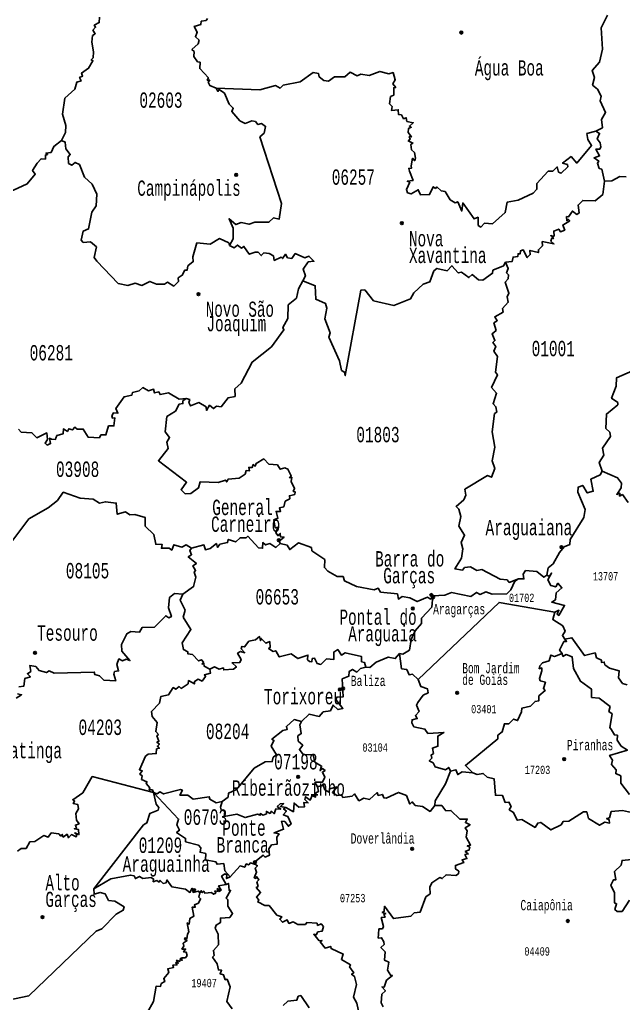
# Model space of a CAD drawing. Header units: millimetres. Extents: x 9851 to 10267, y 23387 to 23778.
# Drawn here: x 10054.73 to 10074.46, y 23552.53 to 23584.72 of the extents above; entities that cross this region are included whole.
import ezdxf
from ezdxf.enums import TextEntityAlignment as Align

# ---------------------------------------------------------------- set-up
doc = ezdxf.new("R2010")
doc.units = ezdxf.units.MM
doc.layers.add('3', color=7, linetype='Continuous')
doc.styles.add('MONOTXT', font='MONOTXT', dxfattribs={"height": 0.2})

# ---------------------------------------------------------------- blocks, each defined once
blk = doc.blocks.new('SEDE')
at = {"layer": '3', "color": 7, "linetype": 'Continuous'}
blk.add_circle((0, 0), 0.00451, dxfattribs=at)

msp = doc.modelspace()

# ---------------------------------------------------------------- linework, layer by layer
at = {"color": 7, "linetype": 'Continuous'}
for points in [[(10056.089, 23580.761), (10056.227, 23581.023), (10056.234, 23581.255), (10056.124, 23581.628), (10056.203, 23582.145), (10056.53, 23582.446), (10056.598, 23582.676), (10056.731, 23582.713), (10056.682, 23582.829), (10056.781, 23582.869), (10056.748, 23582.967), (10056.981, 23583.13), (10057.121, 23583.374), (10057.064, 23583.4), (10057.132, 23583.469), (10057.142, 23583.669), (10057.082, 23583.981), (10057.11, 23584.195), (10057.199, 23584.257), (10057.12, 23584.37), (10057.207, 23584.469), (10057.165, 23584.537), (10057.326, 23584.621), (10057.331, 23584.8)], [(10060.867, 23584.755), (10060.82, 23584.685), (10060.661, 23584.666), (10060.649, 23584.562), (10060.434, 23584.494), (10060.534, 23584.312), (10060.472, 23584.158), (10060.592, 23584.051), (10060.565, 23583.929), (10060.359, 23583.742), (10060.434, 23583.672), (10060.415, 23583.51), (10060.542, 23583.333), (10060.622, 23583.322), (10060.615, 23583.117), (10060.899, 23582.819), (10060.856, 23582.734), (10060.942, 23582.733), (10060.891, 23582.676), (10060.943, 23582.561), (10061.148, 23582.478)], [(10073.562, 23581.07), (10073.777, 23581.18), (10073.748, 23581.456), (10073.88, 23581.676), (10073.702, 23582.064), (10073.737, 23582.217), (10073.615, 23582.447), (10073.456, 23582.572), (10073.518, 23582.825), (10073.446, 23583.059), (10073.684, 23583.332), (10073.784, 23583.752), (10073.74, 23584.452), (10073.95, 23584.863)], [(10061.148, 23582.478), (10062.578, 23582.426), (10063.09, 23582.559), (10063.243, 23582.479), (10063.341, 23582.574), (10063.894, 23582.682), (10064.321, 23582.984), (10064.5, 23582.953), (10064.52, 23582.843), (10064.672, 23582.722), (10064.822, 23582.704), (10065.021, 23582.846), (10065.358, 23582.842), (10065.536, 23582.998), (10065.755, 23582.877), (10065.878, 23582.932), (10066.149, 23582.887), (10066.5, 23583.026), (10066.794, 23582.949), (10066.933, 23582.985), (10067.004, 23582.752), (10066.929, 23582.621), (10067.022, 23582.502), (10066.954, 23582.491), (10066.955, 23582.248), (10066.855, 23582.201), (10066.817, 23581.965), (10066.901, 23581.872), (10066.882, 23581.748), (10067.105, 23581.772), (10067.115, 23581.612), (10067.208, 23581.599), (10067.279, 23581.478), (10067.366, 23581.509), (10067.387, 23581.39), (10067.595, 23581.342), (10067.469, 23581.234), (10067.531, 23581.198), (10067.442, 23581.158), (10067.433, 23581.03), (10067.533, 23580.881), (10067.465, 23580.894), (10067.497, 23580.803), (10067.432, 23580.749), (10067.583, 23580.677), (10067.52, 23580.634), (10067.542, 23580.454), (10067.64, 23580.371), (10067.671, 23580.19), (10067.645, 23580.102), (10067.574, 23580.181), (10067.525, 23579.933), (10067.534, 23579.858), (10067.447, 23579.849), (10067.476, 23579.763), (10067.588, 23579.456), (10067.398, 23579.432), (10067.478, 23579.399), (10067.37, 23579.162), (10067.406, 23579.056), (10067.522, 23579.018), (10067.76, 23579.155), (10067.832, 23578.982), (10068.127, 23578.992), (10068.25, 23579.248), (10068.319, 23579.198), (10068.369, 23579.247), (10068.51, 23579.112), (10068.636, 23579.099), (10068.802, 23578.827), (10068.961, 23578.72), (10069.049, 23578.762), (10069.18, 23578.455), (10069.211, 23578.724), (10069.583, 23578.2), (10069.715, 23578.252), (10069.72, 23577.987), (10069.808, 23577.933), (10069.924, 23578.062), (10070.185, 23578.041), (10070.604, 23578.403), (10070.669, 23578.747), (10071.021, 23578.809), (10071.515, 23579.045), (10071.639, 23579.169), (10071.639, 23579.355), (10072.007, 23579.761), (10072.159, 23579.765), (10072.303, 23579.897), (10072.348, 23579.728), (10072.43, 23579.69), (10072.649, 23579.903), (10072.634, 23579.976), (10072.477, 23580.024), (10072.753, 23580.235), (10072.941, 23580.025), (10073.424, 23580.598), (10073.298, 23580.797), (10073.274, 23580.989), (10073.562, 23581.07)], [(10061.591, 23577.324), (10061.701, 23577.548), (10061.71, 23577.894), (10061.573, 23578.202), (10061.797, 23578.014), (10061.97, 23578.078), (10062.228, 23578.022), (10062.41, 23578.089), (10062.872, 23578.09), (10063.027, 23578.233), (10063.212, 23578.191), (10063.286, 23578.699), (10062.58, 23580.879), (10062.724, 23581.008), (10062.765, 23581.225), (10062.627, 23581.315), (10062.517, 23581.285), (10062.433, 23581.389), (10062.315, 23581.412), (10062.101, 23581.322), (10061.928, 23581.41), (10061.662, 23581.714), (10061.708, 23581.822), (10061.576, 23581.955), (10061.419, 23582.308), (10061.244, 23582.428), (10061.206, 23582.37), (10061.148, 23582.478)], [(10073.847, 23579.437), (10073.764, 23579.825), (10073.677, 23579.85), (10073.616, 23580.023), (10073.657, 23580.091), (10073.507, 23580.194), (10073.684, 23580.259), (10073.565, 23580.485), (10073.699, 23580.484), (10073.722, 23580.553), (10073.709, 23580.691), (10073.604, 23580.816), (10073.689, 23580.995), (10073.562, 23581.07)], [(10052.99, 23578.453), (10053.527, 23578.664), (10053.66, 23578.925), (10053.821, 23579.053), (10054.524, 23579.137), (10054.974, 23579.346), (10055.233, 23579.665), (10055.145, 23579.779), (10055.299, 23580.025), (10055.423, 23580.169), (10055.566, 23580.157), (10055.569, 23580.287), (10055.638, 23580.301), (10055.585, 23580.351), (10055.75, 23580.372), (10055.839, 23580.57), (10056.089, 23580.761)], [(10056.089, 23580.761), (10056.216, 23580.712), (10056.231, 23580.491), (10056.38, 23580.302), (10056.31, 23580.232), (10056.322, 23580.015), (10056.435, 23579.956), (10056.544, 23580.046), (10056.683, 23579.976), (10056.841, 23579.568), (10057.098, 23579.335), (10057.251, 23579.01), (10057.227, 23578.626), (10057.083, 23578.414), (10056.978, 23577.869), (10056.801, 23577.792), (10056.734, 23577.5), (10056.805, 23577.431), (10057.04, 23577.449), (10057.234, 23577.28), (10057.16, 23576.939), (10057.246, 23576.813), (10057.944, 23576.088), (10058.266, 23576.021), (10058.497, 23576.097), (10058.715, 23576.025), (10058.979, 23576.152), (10059.2, 23576.06), (10059.458, 23576.058), (10059.562, 23576.128), (10059.763, 23575.998), (10059.914, 23576.148), (10059.903, 23576.27), (10060.043, 23576.356), (10060.124, 23576.519), (10060.201, 23576.516), (10060.222, 23576.663), (10060.4, 23576.802), (10060.383, 23576.958), (10060.523, 23577.411), (10060.951, 23577.368), (10061.263, 23577.553), (10061.56, 23577.411), (10061.591, 23577.324)], [(10073.847, 23579.437), (10074.092, 23579.448), (10074.345, 23579.587), (10074.559, 23579.575)], [(10073.847, 23579.437), (10073.798, 23579), (10073.546, 23578.793), (10073.135, 23578.804), (10072.982, 23578.653), (10073.018, 23578.397), (10072.942, 23578.347), (10072.796, 23578.452), (10072.672, 23578.27), (10072.61, 23578.276), (10072.613, 23578.137), (10072.658, 23578.185), (10072.71, 23578.139), (10072.483, 23577.995), (10072.548, 23577.833), (10072.405, 23577.78), (10072.349, 23577.867), (10072.187, 23577.8), (10072.198, 23577.637), (10072.143, 23577.633), (10072.09, 23577.654), (10072.139, 23577.623), (10072.141, 23577.622), (10072.178, 23577.556), (10072.128, 23577.571), (10072.094, 23577.474), (10072.193, 23577.38), (10071.814, 23577.455), (10071.815, 23577.313), (10071.685, 23577.191), (10071.688, 23577.095), (10071.407, 23577.165), (10071.417, 23577.029), (10071.322, 23576.931), (10071.184, 23577.192), (10071.097, 23577.15), (10071.093, 23577.057), (10071.022, 23577.057), (10071.009, 23576.965), (10070.858, 23576.951), (10070.829, 23576.805), (10070.607, 23576.779)], [(10063.983, 23576.17), (10064.066, 23576.341), (10063.998, 23576.557), (10064.162, 23576.798), (10064.347, 23576.813), (10064.181, 23576.984), (10064.046, 23576.928), (10063.734, 23577.066), (10063.62, 23576.904), (10063.486, 23576.927), (10063.412, 23577.041), (10063.315, 23576.901), (10063.27, 23576.948), (10063.047, 23576.843), (10063.028, 23576.988), (10062.879, 23577.066), (10062.704, 23577.084), (10062.622, 23577.001), (10062.526, 23577.107), (10062.422, 23577.114), (10062.23, 23577.04), (10062.055, 23577.3), (10061.978, 23577.246), (10061.85, 23577.344), (10061.737, 23577.254), (10061.591, 23577.324)], [(10063.983, 23576.17), (10064.389, 23576.011), (10064.406, 23575.568), (10064.729, 23575.426), (10064.768, 23575.283), (10064.708, 23574.927), (10064.879, 23574.47), (10064.831, 23574.326), (10065.185, 23573.558), (10065.251, 23573.241), (10065.348, 23573.189), (10065.372, 23573.074), (10065.878, 23575.866), (10066.007, 23575.882), (10066.295, 23575.513), (10066.964, 23575.362), (10067.508, 23575.585), (10067.615, 23575.785), (10067.919, 23576.066), (10068.14, 23576.141), (10068.262, 23576.495), (10068.37, 23576.576), (10068.7, 23576.504), (10068.857, 23576.664), (10069.063, 23576.433), (10069.167, 23576.454), (10069.416, 23576.281), (10069.522, 23576.376), (10069.722, 23576.2), (10069.866, 23576.194), (10070.188, 23576.423), (10070.2, 23576.517), (10070.546, 23576.667), (10070.607, 23576.779)], [(10070.607, 23576.779), (10070.702, 23576.578), (10070.644, 23576.438), (10070.707, 23576.373), (10070.694, 23576.236), (10070.604, 23576.133), (10070.724, 23575.773), (10070.664, 23575.644), (10070.702, 23575.471), (10070.517, 23575.268), (10070.53, 23575.152), (10070.257, 23574.999), (10070.34, 23574.867), (10070.232, 23574.8), (10070.303, 23574.543), (10070.172, 23574.44), (10070.263, 23574.218), (10070.2, 23574.158), (10070.289, 23574.025), (10070.23, 23573.872), (10070.354, 23573.693), (10070.287, 23573.187), (10070.345, 23573.102), (10070.156, 23572.686), (10070.32, 23572.496), (10070.202, 23572.148), (10070.298, 23572.051), (10070.325, 23571.877), (10070.256, 23571.828), (10070.178, 23571.227), (10070.257, 23570.735), (10070.176, 23570.288), (10070.258, 23570.033), (10070.15, 23569.746), (10070.02, 23569.8), (10069.286, 23569.353), (10069.308, 23569.157), (10069.246, 23569.007), (10068.995, 23568.784), (10069.088, 23568.7), (10069.155, 23568.463), (10069.079, 23568.146), (10069.273, 23567.849), (10069.16, 23567.607), (10069.212, 23567.399), (10069.174, 23567.103), (10068.955, 23566.746), (10069.208, 23566.706), (10069.27, 23566.791), (10069.465, 23566.82), (10069.677, 23566.698), (10069.835, 23566.726), (10070.44, 23566.407), (10070.66, 23566.39), (10070.731, 23566.303), (10071.03, 23566.418)], [(10060.164, 23572.32), (10060.288, 23572.289), (10060.251, 23572.191), (10060.312, 23572.078), (10060.579, 23572.191), (10060.821, 23572.047), (10060.836, 23571.931), (10060.937, 23572.1), (10061.058, 23571.995), (10061.165, 23572.073), (10061.311, 23572.055), (10061.542, 23572.347), (10061.766, 23572.388), (10061.763, 23572.636), (10061.964, 23572.827), (10062.322, 23573.515), (10062.955, 23574.016), (10063.363, 23574.574), (10063.325, 23574.643), (10063.49, 23574.944), (10063.502, 23575.387), (10063.776, 23575.606), (10063.841, 23575.914), (10063.983, 23576.17)], [(10073.769, 23569.947), (10073.673, 23570.232), (10073.828, 23570.464), (10073.78, 23570.697), (10074.043, 23571.079), (10074.02, 23571.222), (10073.894, 23571.337), (10073.91, 23571.812), (10074.287, 23572.117), (10074.281, 23572.19), (10074.077, 23572.333), (10074.228, 23572.729), (10074.236, 23572.998), (10074.767, 23573.229), (10075.017, 23573.662), (10075.229, 23573.738), (10075.397, 23574.1), (10075.534, 23574.212), (10075.979, 23574.229), (10076.34, 23574.495), (10076.527, 23574.735), (10076.773, 23574.762), (10076.989, 23574.668), (10077.184, 23574.772)], [(10054.683, 23571.32), (10054.775, 23571.218), (10055.128, 23571.203), (10055.284, 23571.04), (10055.608, 23571.199), (10055.637, 23570.978), (10055.557, 23570.859), (10055.629, 23570.796), (10055.734, 23570.848), (10055.697, 23571.024), (10055.761, 23570.994), (10055.894, 23570.978), (10055.907, 23571.029), (10055.942, 23571.107), (10056.145, 23571.171), (10056.155, 23571.325), (10056.288, 23571.244), (10056.332, 23571.332), (10056.455, 23571.296), (10056.529, 23571.388), (10056.608, 23571.321), (10056.802, 23571.32), (10056.965, 23571.053), (10057.333, 23571.035), (10057.38, 23571.133), (10057.547, 23571.132), (10057.63, 23571.428), (10057.809, 23571.428), (10057.835, 23571.691), (10057.76, 23571.681), (10057.735, 23571.758), (10057.788, 23571.85), (10057.935, 23571.839), (10057.873, 23571.998), (10058.137, 23572.377), (10058.392, 23572.43), (10058.412, 23572.518), (10058.631, 23572.568), (10058.754, 23572.677), (10058.941, 23572.574), (10059.104, 23572.627), (10059.137, 23572.503), (10059.277, 23572.537), (10059.317, 23572.45), (10059.587, 23572.506), (10059.938, 23572.303), (10060.164, 23572.32)], [(10060.164, 23572.32), (10060.062, 23572.246), (10060.065, 23572.156), (10059.943, 23572.141), (10059.821, 23571.909), (10059.54, 23571.731), (10059.485, 23571.231), (10059.627, 23571.047), (10059.538, 23570.899), (10059.585, 23570.689), (10059.264, 23570.287), (10060.183, 23569.582), (10060.005, 23569.337), (10060.136, 23569.205), (10060.324, 23569.219), (10060.568, 23569.395), (10060.625, 23569.591), (10061.22, 23569.569), (10061.457, 23569.652), (10061.498, 23569.595), (10061.54, 23569.678), (10061.907, 23569.718), (10062.099, 23569.848), (10062.131, 23569.966), (10062.242, 23569.958), (10062.217, 23570.069), (10062.328, 23570.067), (10062.362, 23570.163), (10062.43, 23570.109), (10062.454, 23570.198), (10062.711, 23570.344), (10062.877, 23570.173), (10063.153, 23570.152), (10063.247, 23570.007), (10063.39, 23570.052), (10063.498, 23570.006), (10063.604, 23569.791), (10063.551, 23569.732), (10063.62, 23569.744), (10063.597, 23569.61), (10063.714, 23569.377), (10063.669, 23569.283), (10063.731, 23569.269), (10063.719, 23569.185), (10063.545, 23569.142), (10063.554, 23569.042), (10063.402, 23568.958), (10063.36, 23568.773), (10063.22, 23568.742), (10063.255, 23568.63), (10063.109, 23568.628), (10063.17, 23568.407), (10063.035, 23568.348), (10063.083, 23568.086), (10063.164, 23568.111), (10063.101, 23567.929), (10063.173, 23567.83), (10063.244, 23567.908), (10063.249, 23567.797), (10063.371, 23567.789), (10063.211, 23567.652), (10063.248, 23567.583)], [(10071.961, 23566.543), (10072.007, 23566.778), (10072.168, 23566.911), (10072.374, 23567.289), (10072.533, 23567.474), (10072.719, 23567.548), (10072.722, 23567.705), (10073.176, 23568.426), (10073.22, 23568.695), (10072.98, 23569.254), (10072.99, 23569.423), (10073.138, 23569.48), (10073.281, 23569.232), (10073.48, 23569.289), (10073.402, 23569.688), (10073.71, 23569.83), (10073.769, 23569.947)], [(10073.769, 23569.947), (10074.277, 23569.722), (10074.4, 23569.549), (10074.397, 23569.402), (10074.247, 23569.183), (10074.35, 23569.224), (10074.341, 23569.128), (10074.432, 23569.178), (10074.618, 23568.925)], [(10060.347, 23567.424), (10060.173, 23567.531), (10060.032, 23567.461), (10059.763, 23567.537), (10059.695, 23567.363), (10059.609, 23567.427), (10059.362, 23567.423), (10059.385, 23567.542), (10059.177, 23567.552), (10059.117, 23567.871), (10058.833, 23568.149), (10058.828, 23568.43), (10058.488, 23568.532), (10058.332, 23568.511), (10058.184, 23568.61), (10057.914, 23568.533), (10057.882, 23568.899), (10057.531, 23568.946), (10057.336, 23568.901), (10057.132, 23569.032), (10056.707, 23569.059), (10056.152, 23569.257), (10055.967, 23568.987), (10055.662, 23568.745), (10055.025, 23568.386), (10054.439, 23567.598)], [(10060.347, 23567.424), (10060.75, 23567.533), (10060.798, 23567.376), (10060.955, 23567.41), (10061.16, 23567.573), (10061.192, 23567.45), (10061.272, 23567.558), (10061.523, 23567.61), (10061.546, 23567.713), (10061.788, 23567.628), (10061.932, 23567.764), (10062.13, 23567.76), (10062.181, 23567.817), (10062.531, 23567.437), (10062.665, 23567.421), (10062.675, 23567.611), (10062.765, 23567.534), (10062.91, 23567.574), (10063.096, 23567.449), (10063.248, 23567.583)], [(10063.248, 23567.583), (10063.474, 23567.52), (10063.555, 23567.379), (10063.847, 23567.597), (10064.262, 23567.442), (10064.283, 23567.341), (10064.705, 23567.054), (10064.689, 23566.791), (10064.798, 23566.674), (10065.105, 23566.498), (10065.3, 23566.494), (10065.342, 23566.355), (10065.733, 23566.167), (10066.32, 23566.063), (10066.447, 23566.114), (10066.524, 23565.99), (10067.078, 23565.928), (10067.108, 23565.757), (10067.232, 23565.84), (10067.479, 23565.805), (10067.724, 23565.678), (10068.065, 23565.817), (10068.158, 23565.76), (10068.23, 23565.87)], [(10060.057, 23565.926), (10060.412, 23566.169), (10060.488, 23566.472), (10060.428, 23566.644), (10060.478, 23566.693), (10060.39, 23566.851), (10060.502, 23566.919), (10060.238, 23567.14), (10060.347, 23567.21), (10060.292, 23567.345), (10060.347, 23567.424)], [(10071.03, 23566.418), (10071.215, 23566.42), (10071.191, 23566.571), (10071.268, 23566.693), (10071.637, 23566.661), (10071.865, 23566.474), (10071.961, 23566.543)], [(10068.23, 23565.87), (10068.626, 23565.889), (10068.842, 23565.979), (10069.472, 23565.847), (10069.66, 23565.976), (10069.778, 23565.91), (10069.971, 23565.992), (10070.176, 23565.922), (10070.65, 23565.935), (10070.79, 23566.058), (10070.913, 23566.345), (10071.03, 23566.418)], [(10072.225, 23565.332), (10072.356, 23565.396), (10072.299, 23565.262), (10072.352, 23565.227), (10072.544, 23565.553), (10072.122, 23565.663), (10072.248, 23565.737), (10072.264, 23565.959), (10072.454, 23566.126), (10072.326, 23566.277), (10072.255, 23566.158), (10072.093, 23566.2), (10071.994, 23566.391), (10072.115, 23566.609), (10072.028, 23566.511), (10071.961, 23566.543)], [(10054.699, 23562.891), (10054.857, 23562.91), (10054.899, 23563.162), (10055.079, 23563.219), (10054.98, 23563.318), (10055.087, 23563.393), (10055.056, 23563.582), (10055.249, 23563.558), (10055.361, 23563.42), (10055.6, 23563.354), (10055.693, 23563.409), (10055.85, 23563.34), (10057.164, 23563.371), (10057.178, 23563.295), (10057.338, 23563.252), (10057.481, 23563.109), (10057.865, 23563.083), (10057.808, 23563.299), (10057.83, 23563.386), (10057.962, 23563.411), (10057.897, 23563.624), (10057.969, 23563.802), (10058.082, 23563.738), (10058.21, 23563.792), (10058.328, 23563.749), (10058.063, 23564.051), (10058.054, 23564.278), (10058.227, 23564.628), (10058.356, 23564.696), (10058.647, 23564.682), (10058.733, 23564.832), (10059.132, 23564.839), (10059.504, 23565.217), (10059.601, 23565.15), (10059.689, 23565.189), (10059.587, 23565.478), (10059.628, 23565.812), (10059.784, 23565.943), (10060.057, 23565.926)], [(10060.946, 23563.462), (10060.761, 23563.561), (10060.75, 23563.655), (10060.689, 23563.633), (10060.733, 23563.697), (10060.674, 23563.773), (10060.569, 23563.738), (10060.373, 23563.952), (10060.227, 23563.968), (10060.225, 23564.033), (10060.08, 23564.105), (10060.038, 23564.325), (10060.322, 23564.764), (10060.073, 23565.164), (10060.14, 23565.402), (10059.97, 23565.719), (10060.057, 23565.926)], [(10067.147, 23563.977), (10067.254, 23563.957), (10067.476, 23564.091), (10067.527, 23564.433), (10067.652, 23564.723), (10067.865, 23564.961), (10067.862, 23565.132), (10068.198, 23565.491), (10068.23, 23565.87)], [(10067.759, 23563.126), (10070.403, 23565.648), (10072.225, 23565.332)], [(10072.55, 23564.451), (10072.469, 23564.566), (10072.557, 23564.705), (10072.48, 23564.889), (10072.155, 23565.088), (10072.225, 23565.332)], [(10060.946, 23563.462), (10061.093, 23563.547), (10061.245, 23563.472), (10061.387, 23563.51), (10061.397, 23563.441), (10061.713, 23563.464), (10061.81, 23563.541), (10061.671, 23563.672), (10061.926, 23563.687), (10061.965, 23563.783), (10061.848, 23563.985), (10061.941, 23564.045), (10062.082, 23564.006), (10061.969, 23564.13), (10061.993, 23564.21), (10062.078, 23564.195), (10062.222, 23564.382), (10062.44, 23564.428), (10062.569, 23564.534), (10062.597, 23564.401), (10062.624, 23564.473), (10062.779, 23564.315), (10062.903, 23564.367), (10062.913, 23564.173), (10062.862, 23564.145), (10063.011, 23564.048), (10063.1, 23564.068), (10063.213, 23563.87), (10063.604, 23563.972), (10063.819, 23563.814), (10064.152, 23563.93), (10064.139, 23563.777), (10064.2, 23563.723), (10064.278, 23563.711), (10064.292, 23563.814), (10064.368, 23563.822), (10064.454, 23563.649), (10064.571, 23563.621), (10064.759, 23563.805), (10064.996, 23563.782), (10064.993, 23564.023), (10065.126, 23564.106), (10065.25, 23563.924), (10065.368, 23564.006), (10065.897, 23563.885), (10065.906, 23563.709), (10066.005, 23563.684), (10066.047, 23563.531)], [(10072.468, 23563.975), (10072.381, 23564.087), (10072.519, 23564.367), (10072.607, 23564.373), (10072.55, 23564.451)], [(10072.55, 23564.451), (10072.781, 23564.497), (10073.193, 23563.909), (10073.541, 23564.001), (10073.588, 23563.842), (10073.744, 23563.765), (10073.745, 23563.688), (10073.84, 23563.699), (10073.855, 23563.611), (10074.015, 23563.498), (10074.329, 23563.408), (10074.308, 23563.188), (10074.44, 23563.003), (10074.592, 23562.957)], [(10066.047, 23563.531), (10066.173, 23563.522), (10066.382, 23563.696), (10066.778, 23563.862), (10067.006, 23563.813), (10067.147, 23563.977)], [(10067.147, 23563.977), (10067.21, 23563.483), (10067.38, 23563.455), (10067.457, 23563.282), (10067.571, 23563.3), (10067.759, 23563.126)], [(10069.538, 23560.074), (10069.297, 23560.317), (10070.357, 23561.186), (10070.358, 23561.306), (10070.497, 23561.414), (10070.575, 23561.683), (10070.717, 23561.674), (10070.872, 23561.835), (10071.005, 23561.786), (10071.135, 23562.07), (10071.148, 23562.192), (10071.426, 23562.258), (10071.58, 23562.414), (10071.698, 23562.43), (10071.702, 23562.592), (10071.911, 23562.769), (10071.85, 23562.839), (10071.914, 23563.037), (10071.745, 23563.089), (10071.721, 23563.166), (10071.8, 23563.411), (10071.793, 23563.507), (10071.715, 23563.483), (10071.737, 23563.574), (10071.822, 23563.673), (10072.033, 23563.741), (10072.094, 23563.929), (10072.208, 23563.883), (10072.468, 23563.975)], [(10072.468, 23563.975), (10072.486, 23563.885), (10072.59, 23563.943), (10072.795, 23563.869), (10072.839, 23563.491), (10073.063, 23563.069), (10073.418, 23562.815), (10073.427, 23562.543), (10073.67, 23562.522), (10074.028, 23562.248), (10073.985, 23562.082), (10074.098, 23562.001), (10074.017, 23561.555), (10074.081, 23561.483), (10074.171, 23561.317), (10074.272, 23561.307), (10074.263, 23561.141), (10074.387, 23560.949), (10074.598, 23560.82), (10074.015, 23560.645), (10074.11, 23560.492), (10074.08, 23560.343), (10074.233, 23560.171), (10074.215, 23560.05), (10074.379, 23559.976), (10074.384, 23559.741), (10074.666, 23559.361)], [(10059.104, 23559.428), (10059.065, 23559.524), (10058.963, 23559.522), (10058.984, 23559.587), (10058.857, 23559.721), (10058.885, 23559.784), (10058.712, 23559.857), (10058.725, 23559.982), (10058.652, 23560.034), (10058.732, 23560.135), (10058.643, 23560.176), (10058.839, 23560.616), (10058.922, 23560.688), (10059.191, 23560.705), (10059.203, 23560.855), (10059.287, 23560.877), (10059.23, 23560.95), (10059.296, 23561.011), (10059.212, 23561.077), (10059.276, 23561.109), (10059.205, 23561.285), (10059.259, 23561.334), (10059.172, 23561.426), (10059.224, 23561.727), (10059.059, 23561.917), (10059.037, 23562.078), (10059.294, 23562.349), (10059.34, 23562.568), (10059.595, 23562.627), (10059.745, 23562.865), (10059.828, 23562.812), (10059.935, 23562.897), (10060.01, 23562.835), (10060.236, 23562.989), (10060.25, 23563.095), (10060.438, 23562.982), (10060.445, 23563.066), (10060.565, 23563.136), (10060.688, 23563.078), (10060.804, 23563.229), (10060.768, 23563.278), (10060.969, 23563.34), (10060.946, 23563.462)], [(10063.935, 23561.756), (10064.186, 23561.995), (10064.522, 23561.923), (10064.649, 23562.073), (10064.883, 23562.104), (10064.975, 23562.293), (10065.133, 23562.146), (10065.292, 23562.182), (10065.058, 23562.476), (10065.09, 23562.546), (10065.306, 23562.565), (10065.271, 23563.145), (10065.486, 23563.234), (10065.502, 23563.391), (10065.609, 23563.456), (10065.753, 23563.369), (10065.872, 23563.489), (10066.047, 23563.531)], [(10067.759, 23563.126), (10067.838, 23562.899), (10068.056, 23562.828), (10068.081, 23562.69), (10067.921, 23562.616), (10067.741, 23562.378), (10067.704, 23562.293), (10067.785, 23562.079), (10067.665, 23561.949), (10067.725, 23561.85), (10067.555, 23561.81), (10067.548, 23561.715), (10067.614, 23561.583), (10067.978, 23561.504), (10068.074, 23561.361), (10068.595, 23561.398), (10068.397, 23561.278), (10068.401, 23560.945), (10068.221, 23560.887), (10068.261, 23560.71), (10068.176, 23560.656), (10068.198, 23560.56), (10068.117, 23560.468), (10068.246, 23560.402), (10068.314, 23560.266), (10068.651, 23560.173), (10068.752, 23560.252), (10068.815, 23560.134)], [(10054.606, 23562.52), (10054.788, 23562.628), (10054.651, 23562.665)], [(10061.348, 23559.141), (10061.546, 23559.279), (10061.556, 23559.411), (10061.81, 23559.535), (10062.391, 23560.226), (10062.749, 23560.433), (10062.982, 23560.444), (10063.018, 23560.583), (10063.122, 23560.66), (10062.946, 23560.946), (10063.039, 23561.134), (10062.974, 23561.174), (10063.328, 23561.461), (10063.466, 23561.492), (10063.448, 23561.593), (10063.698, 23561.815), (10063.935, 23561.756)], [(10064.463, 23559.619), (10064.381, 23559.767), (10064.631, 23559.775), (10064.702, 23559.935), (10064.624, 23560.097), (10064.713, 23560.15), (10064.632, 23560.214), (10064.55, 23560.148), (10064.595, 23560.295), (10064.371, 23560.426), (10064.322, 23560.669), (10063.99, 23560.673), (10063.873, 23560.834), (10063.98, 23560.977), (10063.827, 23561.113), (10063.825, 23561.285), (10063.934, 23561.361), (10063.888, 23561.642), (10063.935, 23561.756)], [(10054.659, 23557.514), (10054.771, 23557.598), (10054.933, 23557.603), (10055.062, 23557.819), (10055.223, 23557.827), (10055.511, 23558.022), (10055.659, 23557.975), (10055.759, 23558.108), (10056.003, 23558.083), (10056.075, 23558.003), (10056.118, 23558.058), (10056.152, 23557.971), (10056.275, 23558.067), (10056.32, 23557.949), (10056.42, 23558.053), (10056.575, 23557.986), (10056.597, 23558.055), (10056.527, 23558.11), (10056.661, 23558.053), (10056.649, 23558.219), (10056.513, 23558.245), (10056.581, 23558.251), (10056.547, 23558.367), (10056.668, 23558.408), (10056.578, 23558.522), (10056.562, 23558.748), (10056.648, 23558.9), (10056.623, 23559.044), (10056.479, 23559.068), (10056.522, 23559.15), (10056.46, 23559.195), (10056.789, 23559.419), (10057.096, 23559.954), (10059.104, 23559.428)], [(10068.815, 23560.134), (10068.649, 23559.712), (10068.311, 23559.164), (10068.304, 23559.002)], [(10068.815, 23560.134), (10068.99, 23560.178), (10069.049, 23560.017), (10069.197, 23560.103), (10069.538, 23560.074)], [(10069.538, 23560.074), (10069.683, 23560.015), (10069.88, 23560.058), (10070.008, 23559.938), (10070.236, 23559.882), (10070.282, 23559.34), (10070.513, 23559.332), (10070.597, 23559.108), (10070.722, 23559.119), (10070.794, 23558.971), (10070.735, 23558.868), (10070.873, 23558.781), (10070.997, 23558.522), (10071.146, 23558.55), (10071.577, 23558.288), (10071.662, 23558.429), (10071.762, 23558.455), (10072.095, 23558.207), (10072.427, 23558.375), (10072.494, 23558.481), (10072.68, 23558.496), (10073.159, 23558.795), (10073.266, 23558.798), (10073.323, 23558.581), (10073.681, 23558.362), (10073.862, 23558.462), (10074.012, 23558.431), (10073.998, 23558.54), (10073.915, 23558.583), (10074.008, 23558.598), (10074.066, 23558.806), (10074.431, 23558.843), (10074.734, 23558.773)], [(10063.423, 23558.941), (10063.677, 23558.803), (10063.698, 23559.084), (10063.854, 23558.954), (10064.04, 23558.966), (10064.018, 23559.106), (10064.155, 23559.093), (10064.054, 23559.205), (10064.071, 23559.292), (10064.222, 23559.18), (10064.287, 23559.337), (10064.399, 23559.28), (10064.41, 23559.417), (10064.495, 23559.462), (10064.463, 23559.619)], [(10064.463, 23559.619), (10064.652, 23559.668), (10064.707, 23559.523), (10064.845, 23559.445), (10064.855, 23559.552), (10065.111, 23559.616), (10064.949, 23559.433), (10065.098, 23559.328), (10065.245, 23559.358), (10065.295, 23559.273), (10065.596, 23559.312), (10065.671, 23559.385), (10065.82, 23559.162), (10065.979, 23559.244), (10066.159, 23559.207), (10066.409, 23559.43), (10066.449, 23559.338), (10066.584, 23559.371), (10066.631, 23559.259), (10066.708, 23559.247), (10067.114, 23559.435), (10067.368, 23559.336), (10067.484, 23559.053), (10067.562, 23559.122), (10067.657, 23559.009), (10067.895, 23558.971), (10068.143, 23558.811), (10068.304, 23559.002)], [(10059.104, 23559.428), (10059.192, 23559.049), (10059.279, 23558.941), (10059.252, 23558.857), (10058.978, 23558.748), (10058.888, 23558.439), (10058.774, 23558.377), (10057.147, 23556.284)], [(10059.104, 23559.428), (10059.219, 23559.391), (10059.313, 23559.451), (10059.433, 23559.384), (10059.989, 23559.53), (10060.047, 23559.504), (10059.967, 23559.339), (10060.219, 23559.346), (10060.4, 23559.215), (10060.922, 23559.293), (10060.939, 23559.21), (10061.151, 23559.097), (10061.348, 23559.141)], [(10061.609, 23556.674), (10061.433, 23556.869), (10061.399, 23557.108), (10061.178, 23557.082), (10061.142, 23557.161), (10060.802, 23557.223), (10060.807, 23557.433), (10060.625, 23557.478), (10060.654, 23557.622), (10060.575, 23557.708), (10060.15, 23557.82), (10060.149, 23557.931), (10059.855, 23558.121), (10059.951, 23558.196), (10059.863, 23558.377), (10059.922, 23558.562), (10059.104, 23559.428)], [(10063.423, 23558.941), (10063.25, 23558.969), (10063.357, 23559.07), (10063.24, 23559.056), (10063.148, 23558.978), (10063.264, 23558.889), (10063.103, 23558.892), (10063.042, 23558.735), (10062.957, 23558.816), (10062.911, 23558.749), (10062.792, 23558.81), (10062.801, 23558.732), (10062.692, 23558.691), (10062.59, 23558.743), (10062.589, 23558.687), (10062.497, 23558.724), (10062.1, 23558.612), (10061.827, 23558.727), (10061.407, 23558.645), (10061.436, 23558.816), (10061.317, 23558.86), (10061.292, 23558.947), (10061.348, 23559.141)], [(10062.433, 23557.073), (10062.454, 23557.193), (10062.683, 23557.382), (10062.752, 23557.314), (10062.897, 23557.385), (10062.867, 23557.591), (10062.96, 23557.717), (10063.149, 23557.745), (10063.13, 23557.975), (10063.205, 23558.074), (10063.044, 23558.111), (10063.353, 23558.229), (10063.288, 23558.49), (10063.391, 23558.479), (10063.512, 23558.329), (10063.6, 23558.404), (10063.496, 23558.65), (10063.346, 23558.703), (10063.446, 23558.816), (10063.354, 23558.892), (10063.423, 23558.941)], [(10066.608, 23552.417), (10066.55, 23552.547), (10066.57, 23552.83), (10066.684, 23552.944), (10066.572, 23553.068), (10066.643, 23553.065), (10066.716, 23553.286), (10066.912, 23553.447), (10066.859, 23553.439), (10066.752, 23553.623), (10066.8, 23553.878), (10066.658, 23553.943), (10066.674, 23554.214), (10066.536, 23554.355), (10066.642, 23554.462), (10066.629, 23554.544), (10066.557, 23554.678), (10066.451, 23554.666), (10066.462, 23554.792), (10066.474, 23554.967), (10066.588, 23554.97), (10066.62, 23555.049), (10066.549, 23555.342), (10066.671, 23555.351), (10066.637, 23555.441), (10066.696, 23555.478), (10066.58, 23555.51), (10066.648, 23555.545), (10066.653, 23555.708), (10066.944, 23555.308), (10067.518, 23555.383), (10067.619, 23555.491), (10067.824, 23555.518), (10068, 23556.013), (10068.151, 23556.121), (10068.137, 23556.336), (10068.203, 23556.477), (10068.462, 23556.645), (10068.542, 23556.615), (10068.667, 23556.738), (10068.988, 23556.719), (10069.072, 23556.772), (10069.088, 23556.856), (10068.978, 23556.93), (10068.97, 23557.048), (10069.243, 23557.139), (10069.188, 23557.23), (10069.346, 23557.271), (10069.282, 23557.4), (10069.391, 23557.424), (10069.295, 23557.503), (10069.426, 23557.552), (10069.445, 23557.641), (10069.362, 23557.684), (10069.47, 23557.711), (10069.329, 23557.971), (10069.359, 23558.177), (10069.288, 23558.273), (10069.45, 23558.374), (10069.302, 23558.447), (10069.362, 23558.564), (10069.121, 23558.555), (10068.827, 23558.843), (10068.664, 23558.83), (10068.527, 23559.011), (10068.304, 23559.002)], [(10061.609, 23556.674), (10061.934, 23557.035), (10062.083, 23556.984), (10062.132, 23557.097), (10062.216, 23557.064), (10062.277, 23557.135), (10062.433, 23557.073)], [(10062.433, 23557.073), (10062.5, 23557.034), (10062.429, 23556.96), (10062.47, 23556.829), (10062.393, 23556.641), (10062.453, 23556.623), (10062.467, 23556.683), (10062.546, 23556.575), (10062.482, 23556.514), (10062.523, 23556.358), (10062.461, 23556.323), (10062.6, 23556.163), (10062.469, 23556.01), (10062.543, 23555.924), (10062.511, 23555.852), (10062.742, 23555.733), (10062.88, 23555.738), (10063.135, 23555.417), (10063.293, 23555.364), (10063.229, 23555.282), (10063.324, 23555.186), (10063.47, 23555.266), (10063.528, 23555.149), (10063.672, 23555.201), (10063.816, 23555.112), (10064.066, 23555.109), (10064.113, 23555.174), (10064.449, 23555.152), (10064.465, 23555.084), (10064.579, 23555.138), (10064.657, 23555.051), (10064.617, 23554.899), (10064.478, 23554.869), (10064.424, 23554.774), (10064.338, 23554.793), (10064.521, 23554.576), (10064.611, 23554.589), (10064.552, 23554.542), (10064.71, 23554.341), (10064.896, 23554.394), (10064.91, 23554.323), (10065.306, 23554.145), (10065.244, 23553.968), (10065.547, 23553.79), (10065.51, 23553.73), (10065.647, 23553.532), (10065.576, 23553.484), (10065.672, 23553.416), (10065.739, 23553.149), (10065.645, 23552.733), (10065.752, 23552.538), (10065.825, 23552.182)], [(10074.732, 23557.238), (10074.423, 23557.212), (10074.395, 23557.056), (10074.17, 23556.843), (10074.214, 23556.574), (10074.138, 23556.569), (10074.056, 23556.395), (10074.178, 23556.151), (10074.179, 23555.817), (10074.245, 23555.79), (10074.184, 23555.608), (10074.265, 23555.534), (10074.421, 23555.539), (10074.66, 23555.911)], [(10057.147, 23556.284), (10057.71, 23556.61), (10058.352, 23556.729), (10058.468, 23556.701), (10058.507, 23556.614), (10058.642, 23556.686), (10058.751, 23556.614), (10059.025, 23556.649), (10059.105, 23556.6), (10059.094, 23556.511), (10059.208, 23556.552), (10059.285, 23556.501), (10059.316, 23556.554), (10059.418, 23556.455), (10059.515, 23556.475), (10059.542, 23556.569), (10059.696, 23556.35), (10060.145, 23556.269), (10060.294, 23556.165), (10060.368, 23556.297), (10060.397, 23556.163), (10060.574, 23556.207), (10060.619, 23556.148)], [(10061.482, 23556.418), (10061.325, 23556.69), (10061.43, 23556.768), (10061.495, 23556.743), (10061.491, 23556.613), (10061.609, 23556.674)], [(10060.619, 23556.148), (10060.66, 23556.215), (10060.695, 23556.155), (10060.742, 23556.2), (10060.774, 23556.141), (10060.994, 23556.162), (10061.065, 23556.1), (10061.135, 23556.138), (10061.11, 23556.212), (10061.223, 23556.193), (10061.185, 23556.289), (10061.26, 23556.26), (10061.251, 23556.193), (10061.31, 23556.234), (10061.227, 23556.377), (10061.482, 23556.418)], [(10061.482, 23556.418), (10061.548, 23556.456), (10061.573, 23556.235), (10061.624, 23556.23), (10061.473, 23555.972), (10061.534, 23555.925), (10061.529, 23555.713), (10061.687, 23555.476), (10061.594, 23555.341), (10061.288, 23555.322), (10061.289, 23555.177), (10061.152, 23555.093), (10061.12, 23554.992), (10061.217, 23554.791), (10061.221, 23554.452), (10061.059, 23554.263), (10061.09, 23554.103), (10061.035, 23554.049), (10061.188, 23553.823), (10061.225, 23553.627), (10061.326, 23553.617), (10061.277, 23553.501), (10061.392, 23553.468), (10061.448, 23553.307), (10061.508, 23553.319), (10061.605, 23553.072), (10061.501, 23552.595), (10061.67, 23552.355)], [(10057.147, 23556.284), (10057.156, 23556.102), (10057.353, 23556.16), (10057.517, 23556.116), (10057.635, 23555.903), (10057.84, 23555.873), (10058.144, 23555.688), (10058.11, 23555.577), (10057.878, 23555.452), (10057.417, 23554.974), (10057.229, 23554.89), (10055.02, 23552.779), (10053.924, 23552.55)], [(10060.619, 23556.148), (10060.579, 23556.008), (10060.639, 23555.955), (10060.568, 23555.81), (10060.439, 23555.752), (10060.465, 23555.675), (10060.361, 23555.677), (10060.416, 23555.384), (10060.292, 23555.309), (10060.271, 23555.125), (10060.205, 23555.162), (10060.258, 23554.868), (10060.208, 23554.794), (10060.196, 23554.647), (10060.133, 23554.677), (10060.12, 23554.627), (10060.198, 23554.593), (10060.067, 23554.497), (10060.097, 23554.407), (10060.032, 23554.306), (10060.148, 23554.309), (10060.085, 23554.217), (10060.173, 23554.205), (10060.197, 23554.093), (10060.143, 23554.02), (10060.018, 23554.021), (10060.037, 23553.939), (10059.979, 23554.003), (10059.961, 23553.907), (10059.856, 23553.943), (10059.909, 23553.845), (10059.834, 23553.871), (10059.868, 23553.792), (10059.735, 23553.783), (10059.759, 23553.71), (10059.566, 23553.664), (10059.602, 23553.539), (10059.435, 23553.342), (10059.475, 23553.25), (10059.355, 23553.179), (10059.333, 23553.086), (10059.183, 23553.09), (10059.105, 23552.595), (10058.898, 23552.22)], [(10064.19, 23552.381), (10063.914, 23552.789), (10063.833, 23552.767), (10063.787, 23552.634), (10063.488, 23552.599), (10063.342, 23552.466)]]:
    msp.add_lwpolyline(points, dxfattribs=at)
for p in [(10069.166, 23584.293), (10061.805, 23579.638), (10067.222, 23578.06), (10060.569, 23575.735), (10063.199, 23567.685), (10072.438, 23567.455), (10068.185, 23565.893), (10068.244, 23565.818), (10067.578, 23565.451), (10055.227, 23564.002), (10065.197, 23562.799), (10065.302, 23562.832), (10069.03, 23562.696), (10072.53, 23560.524), (10063.83, 23559.941), (10067.558, 23557.591), (10062.419, 23557.152), (10060.427, 23556.232), (10055.472, 23555.355), (10072.649, 23555.227)]:
    msp.add_point(p, dxfattribs=at)

# ---------------------------------------------------------------- block references
at = {"color": 7, "linetype": 'Continuous', "zscale": 10}
for p, xscale, yscale, rotation in [((10069.166, 23584.293), 10, 10, 359.7446671974578), ((10061.805, 23579.638), 10.00001949421913, 10.00001949421913, 359.5237490231847), ((10067.222, 23578.06), 10.00001427160834, 10.00001427160834, 359.6371436762711), ((10060.569, 23575.735), 10, 10, 359.4485059990183), ((10063.199, 23567.685), 10, 10, 359.4191562750331), ((10072.438, 23567.455), 10, 10, 359.6539520431677), ((10068.185, 23565.893), 10.000013712701, 10.000013712701, 359.5277509502112), ((10068.244, 23565.818), 10.00001256225168, 10.00001256225168, 359.5285513361707), ((10067.578, 23565.451), 10, 10, 359.506938684912), ((10055.227, 23564.002), 10, 10, 359.1587350774369), ((10065.197, 23562.799), 10.00001397258479, 10.00001397258479, 359.412219718505), ((10065.302, 23562.832), 10, 10, 359.4156879946279), ((10069.03, 23562.696), 9.999988585582651, 9.999988585582651, 359.5130749732155), ((10072.53, 23560.524), 9.999988193099682, 9.999988193099682, 359.5808455548984), ((10063.83, 23559.941), 10.00001223818295, 10.00001223818295, 359.3396445123217), ((10067.558, 23557.591), 10.00001445039363, 10.00001445039363, 359.4119529282121), ((10062.419, 23557.152), 9.999985953561165, 9.999985953561165, 359.2643981518835), ((10060.427, 23556.232), 10, 10, 359.1960915249257), ((10055.472, 23555.355), 10, 10, 359.042660022015), ((10072.649, 23555.227), 10.00002065637706, 10.00002065637706, 359.5229486383358)]:
    msp.add_blockref('SEDE', p, dxfattribs=dict(at, xscale=xscale, yscale=yscale, rotation=rotation))

# ---------------------------------------------------------------- texts
at = {"color": 7, "linetype": 'Continuous', "style": 'MONOTXT'}
for s, height, width, p in [('%%193gua Boa', 0.50025, 0.649999, (10069.608, 23582.89)), ('Tesouro', 0.5046, 0.649998, (10055.293, 23564.397)), ('Baliza', 0.3367, 0.649997, (10065.552, 23562.915)), ('Piranhas', 0.337, 0.650003, (10072.617, 23560.816))]:
    msp.add_text(s, height=height, dxfattribs=dict(at, width=width)).set_placement(p)
for s, height, width, p in [('02603', 0.5004, 0.650001, (10059.345, 23582.085)), ('06257', 0.501, 0.65, (10065.635, 23579.567)), ('06281', 0.5023, 0.650003, (10055.758, 23573.82)), ('01001', 0.5023, 0.650002, (10072.171, 23573.958)), ('01803', 0.503, 0.649998, (10066.439, 23571.141)), ('03908', 0.5032, 0.649996, (10056.62, 23570.008)), ('08105', 0.504, 0.649998, (10056.944, 23566.689)), ('13707', 0.2714, 0.705879, (10073.881, 23566.506)), ('06653', 0.5042, 0.650001, (10063.147, 23565.834)), ('01702', 0.2715, 0.705879, (10071.139, 23565.801)), ('03401', 0.272, 0.705882, (10069.902, 23562.16)), ('04203', 0.5053, 0.650002, (10057.359, 23561.566)), ('08204', 0.5054, 0.650003, (10061.526, 23561.432)), ('03104', 0.2721, 0.705885, (10066.347, 23560.903)), ('07198', 0.5056, 0.649998, (10063.756, 23560.441)), ('17203', 0.2722, 0.705884, (10071.658, 23560.171)), ('01209', 0.5063, 0.649998, (10059.328, 23557.707)), ('07253', 0.2728, 0.705883, (10065.614, 23555.976)), ('04409', 0.2731, 0.705888, (10071.644, 23554.232)), ('19407', 0.2732, 0.705879, (10060.756, 23553.198))]:
    msp.add_text(s, height=height, dxfattribs=dict(at, width=width)).set_placement(p, align=Align.MIDDLE)
for s, height, width, p in [('Campin%%225polis', 0.50102, 0.650002, (10061.952, 23579.455)), ('Torixoreu', 0.505, 0.65, (10065.269, 23562.822))]:
    msp.add_text(s, height=height, dxfattribs=dict(at, width=width)).set_placement(p, align=Align.TOP_RIGHT)
at = {"color": 7, "linetype": 'Continuous', "style": 'MONOTXT', "width": 0.649998}
for s, p in [('Nova ', (10067.453, 23577.801)), ('Xavantina', (10067.453, 23577.254))]:
    msp.add_text(s, height=0.5006, rotation=359.9989, dxfattribs=at).set_placement(p, align=Align.TOP_LEFT)
at = {"color": 7, "linetype": 'Continuous', "style": 'MONOTXT'}
for s, height, rotation, width, p in [('Novo S%%227o ', 0.49577, 359.9981, 0.649998, (10062.064, 23575.259)), ('Joaquim', 0.4958, 359.9981, 0.649998, (10061.811, 23574.717)), ('06703', 0.5061, 0, 0.650001, (10060.801, 23558.628))]:
    msp.add_text(s, height=height, rotation=rotation, dxfattribs=dict(at, width=width)).set_placement(p, align=Align.MIDDLE)
for s, height, rotation, width, p in [('General ', 0.5029, 359.999, 0.649998, (10063.284, 23568.509)), ('Carneiro', 0.5029, 359.999, 0.649998, (10063.246, 23567.96)), ('Barra do ', 0.5033, 359.9989, 0.650001, (10068.894, 23566.825)), ('Gar%%231as', 0.5033, 359.9989, 0.650001, (10068.311, 23566.275)), ('Ponte ', 0.5053, 359.9989, 0.649998, (10063.055, 23558.017)), ('Branca', 0.5053, 359.9989, 0.649998, (10062.869, 23557.465))]:
    msp.add_text(s, height=height, rotation=rotation, dxfattribs=dict(at, width=width)).set_placement(p, align=Align.RIGHT)
for s, height, width, p in [('Araguaiana', 0.5038, 0.649999, (10072.791, 23567.847)), ('Doverl%%226ndia', 0.33754, 0.649997, (10067.636, 23557.76)), ('Araguainha', 0.5066, 0.65, (10060.942, 23556.836)), ('Caiap%%244nia', 0.33793, 0.650002, (10072.811, 23555.578))]:
    msp.add_text(s, height=height, dxfattribs=dict(at, width=width)).set_placement(p, align=Align.RIGHT)
at = {"color": 7, "linetype": 'Continuous', "style": 'MONOTXT', "width": 0.650002}
for s, p in [('Pontal do ', (10067.986, 23565.417)), ('Araguaia', (10067.71, 23564.873))]:
    msp.add_text(s, height=0.4983, rotation=359.9982, dxfattribs=at).set_placement(p, align=Align.TOP_RIGHT)
at = {"color": 7, "linetype": 'Continuous', "style": 'MONOTXT'}
for s, height, width, p in [('Aragar%%231as', 0.3362, 0.649996, (10068.244, 23565.598)), ('Guiratinga', 0.5055, 0.649999, (10053.265, 23561.056)), ('Ribeir%%227ozinho', 0.50577, 0.650002, (10061.662, 23559.831))]:
    msp.add_text(s, height=height, dxfattribs=dict(at, width=width)).set_placement(p, align=Align.TOP_LEFT)
for s, height, rotation, width, p in [('Bom Jardim ', 0.33356, 359.9985, 0.650003, (10069.195, 23563.333)), ('de Goi%%225s', 0.33356, 359.9985, 0.650003, (10069.195, 23562.953)), ('Alto ', 0.4972, 359.9982, 0.65, (10055.568, 23556.23)), ('Gar%%231as', 0.4972, 359.9982, 0.65, (10055.567, 23555.687))]:
    msp.add_text(s, height=height, rotation=rotation, dxfattribs=dict(at, width=width)).set_placement(p)

doc.saveas('drawing.dxf')
